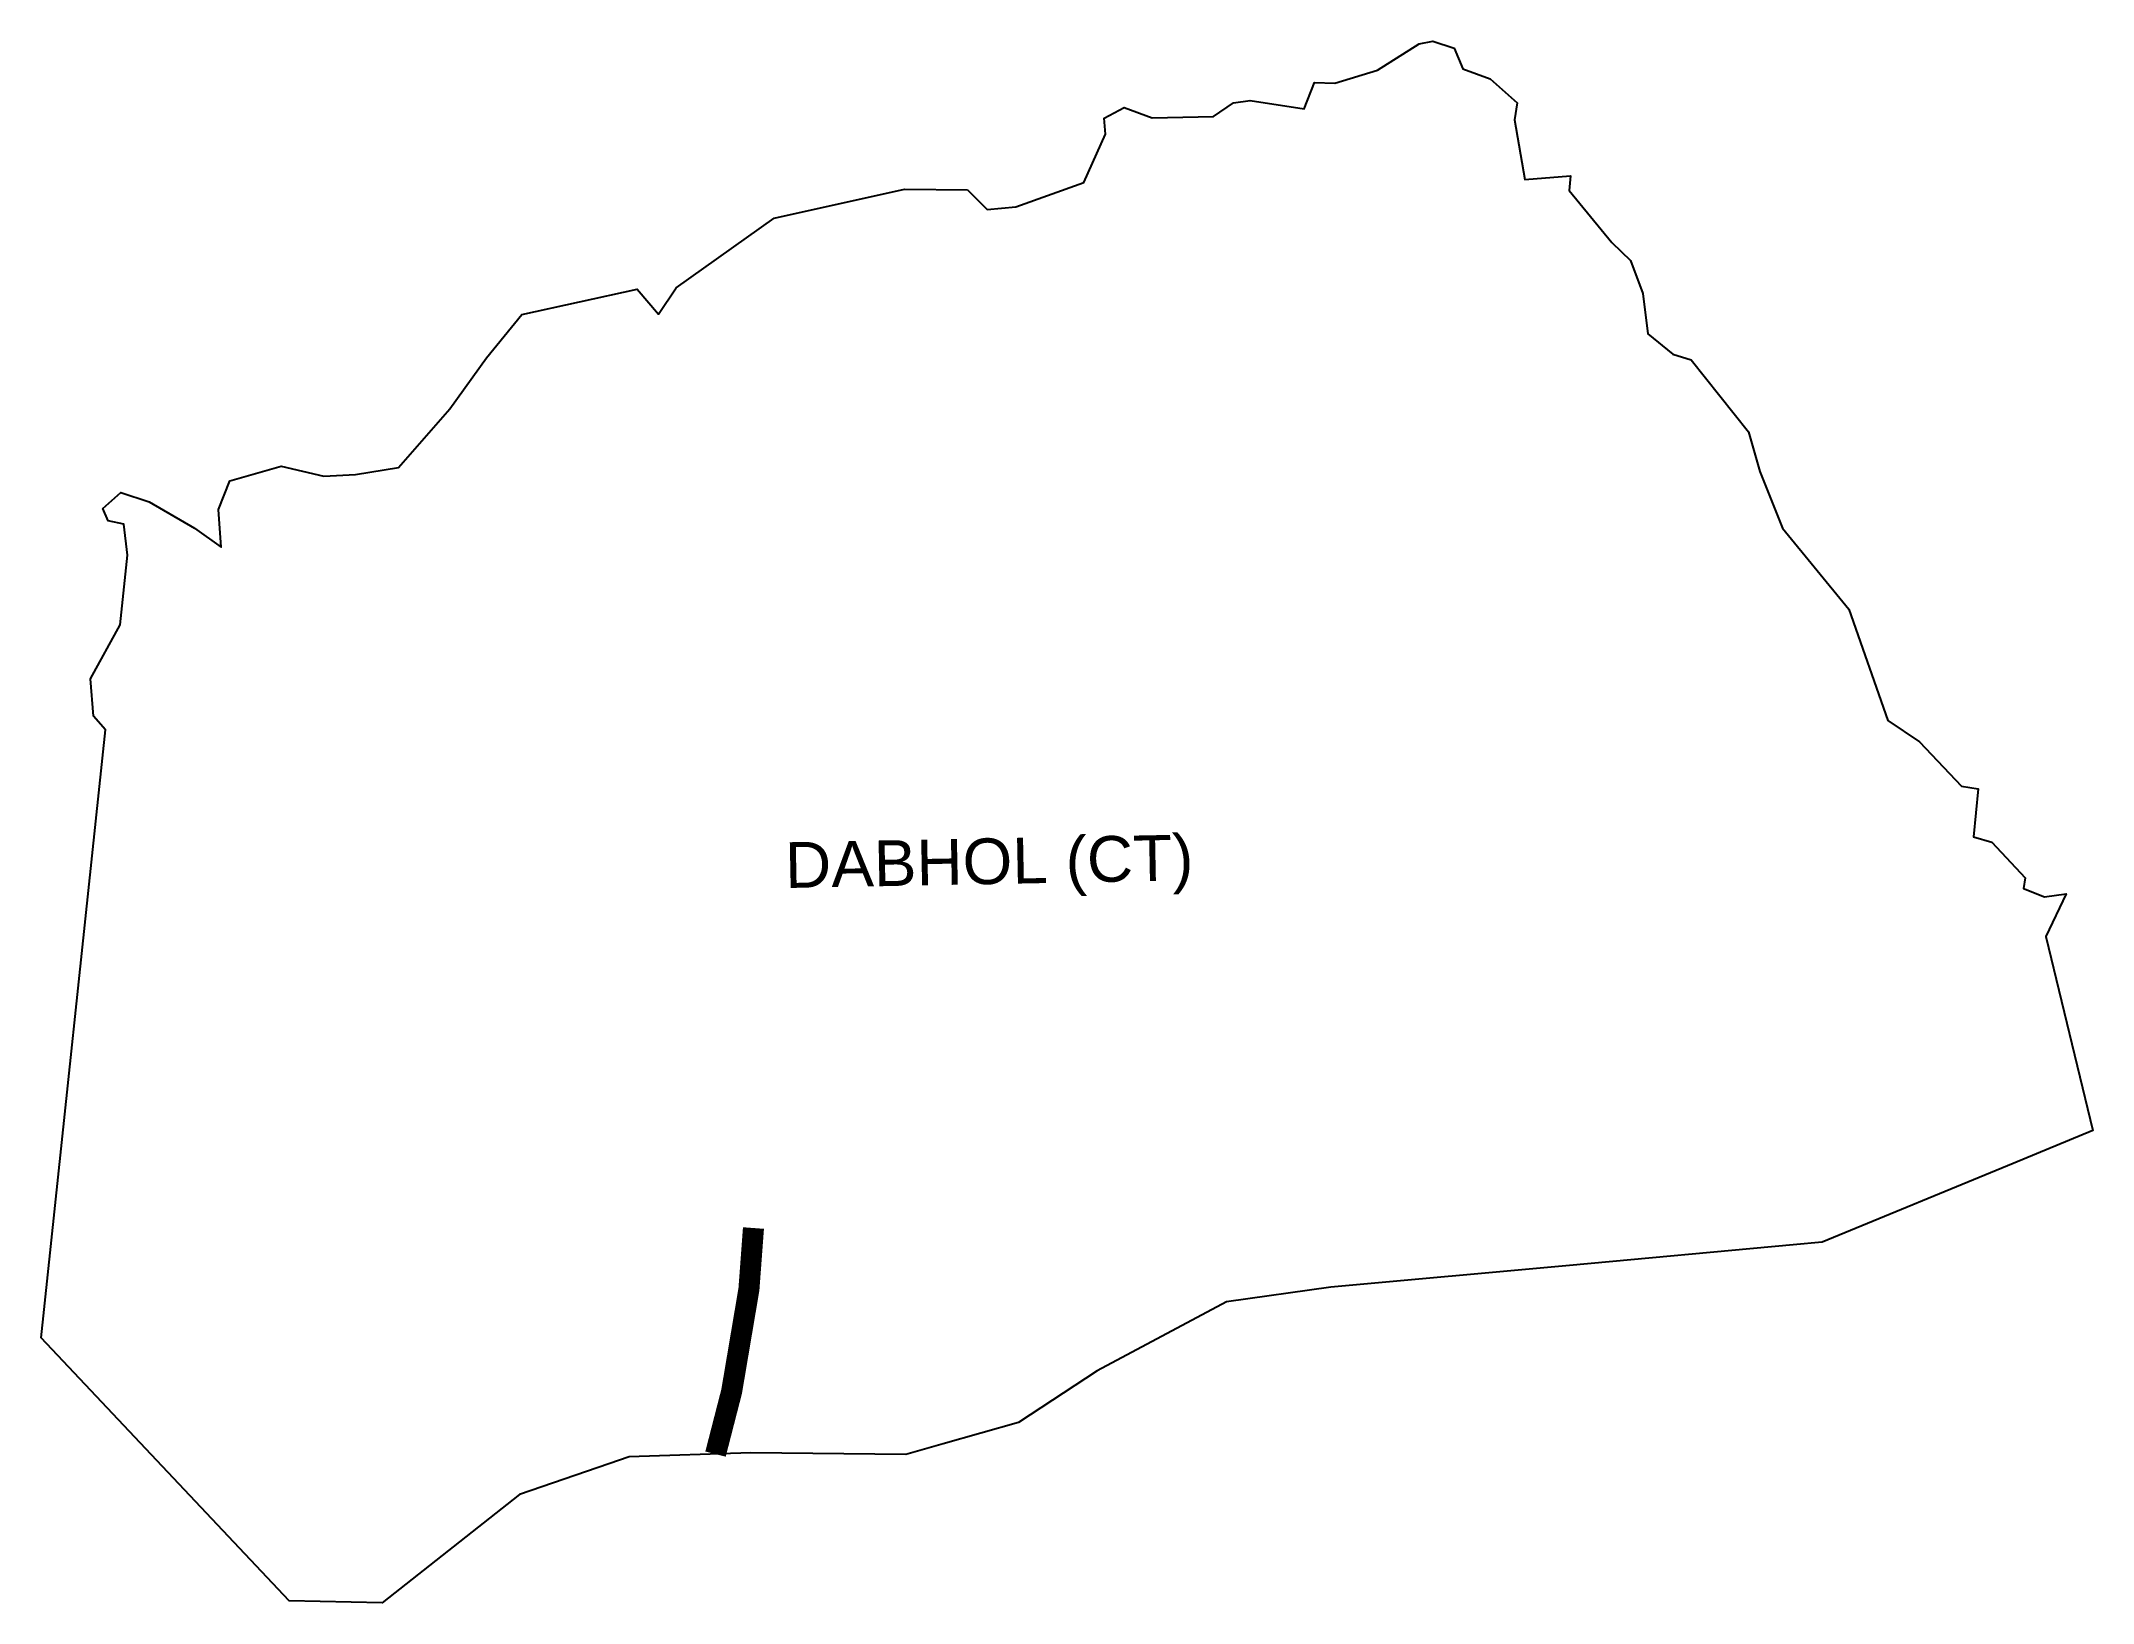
# Model space of a CAD drawing. Header units: metres. Extents: x 303788 to 308665, y 1944228 to 1947942.
import ezdxf

# ---------------------------------------------------------------- set-up
doc = ezdxf.new("R2010")
doc.units = ezdxf.units.M
doc.header["$MEASUREMENT"] = 0
doc.layers.add('UNPROTECTED DUE TO CREEK', color=150, linetype='Continuous')
doc.layers.add('VILLAGE NAME', color=250, linetype='Continuous')
doc.styles.get("Standard").update_dxf_attribs({"font": 'simplex.shx'})

msp = doc.modelspace()

# ---------------------------------------------------------------- linework, layer by layer
at = {"color": 3, "flags": 128}
for points in [[(305990.5, 1947587.7), (306036.8, 1947541.1), (306105.4, 1947547.6), (306266.3, 1947605.2), (306318.3, 1947720.3), (306314.8, 1947758.2), (306362.8, 1947783.5), (306428.8, 1947759.2), (306574.7, 1947762), (306622.3, 1947794.7), (306661.9, 1947800.2), (306790.6, 1947780.8), (306814.5, 1947842.9), (306863.1, 1947841.7), (306964.7, 1947872.7), (307063.5, 1947935.4), (307096.4, 1947941.7), (307146.5, 1947924.9), (307167.5, 1947875.9), (307232.1, 1947851.7), (307296.1, 1947795.1), (307290.4, 1947754.2), (307314.7, 1947612.3), (307422.9, 1947620.9), (307419.9, 1947586.2), (307521.4, 1947462.4), (307566, 1947419.7), (307595.3, 1947341.8), (307606.8, 1947245.9), (307666.5, 1947197.6), (307709.9, 1947184.1), (307845.9, 1947012.9), (307872.8, 1946918.6), (307926.9, 1946783.4), (308084.5, 1946591.3), (308177.6, 1946326.5), (308252.3, 1946275.7), (308352.2, 1946170), (308392.3, 1946164.2), (308380.7, 1946049.6), (308424.5, 1946037.1), (308503.8, 1945952.6), (308499.4, 1945927.3), (308549.3, 1945907), (308601.5, 1945914.5), (308552.6, 1945813.1), (308664.8, 1945351.3), (308474.9, 1945273), (308021.2, 1945085.8), (307952.2, 1945079.5), (307420.6, 1945030.9), (306853.6, 1944979), (306605.6, 1944944), (306298.4, 1944780.2), (306111.6, 1944657.7), (305932.2, 1944606.7), (305843.9, 1944581.6), (305474.9, 1944585), (305186.4, 1944575.7), (305138.1, 1944559.2), (304925.5, 1944486.2), (304599, 1944228.3), (304377.7, 1944233.1), (303788.4, 1944858.7), (303941.7, 1946304.1), (303912.7, 1946336.3), (303906.1, 1946425.6), (303976.7, 1946553.6), (303993.9, 1946719.2), (303985.5, 1946792.9), (303948.2, 1946801.3), (303935, 1946830.7), (303978.3, 1946868.1), (304045.2, 1946846.1), (304153, 1946783.5), (304216.8, 1946738.1), (304209.8, 1946828.1), (304236.7, 1946896.4), (304359.1, 1946930.9), (304460.3, 1946907.4), (304535.8, 1946910.8), (304637.6, 1946927.8), (304759.7, 1947067.2), (304846.8, 1947188.6), (304930.7, 1947291.5), (305205, 1947351.4), (305255.7, 1947292.6), (305297.4, 1947354.8), (305530.7, 1947520.9), (305840.2, 1947589.6)], [(305840.2, 1947589.6), (305990.5, 1947587.7)]]:
    msp.add_lwpolyline(points, dxfattribs=at)
at = {"layer": 'UNPROTECTED DUE TO CREEK', "const_width": 50, "flags": 128}
msp.add_lwpolyline([(305481.5, 1945119.7), (305470.7, 1944974.2), (305429.6, 1944731.1), (305391.3, 1944582.3)], dxfattribs=at)

# ---------------------------------------------------------------- texts
at = {"layer": 'VILLAGE NAME', "insert": (305555.4, 1946036.7), "char_height": 108.748, "attachment_point": 1, "rotation": 1.1028}
msp.add_mtext_dynamic_manual_height_columns('{\\fArial|b0|i0|c0|p34;DABHOL (CT)}', width=1571.314, gutter_width=543.7, heights=[0], dxfattribs=at)

doc.saveas('drawing.dxf')
